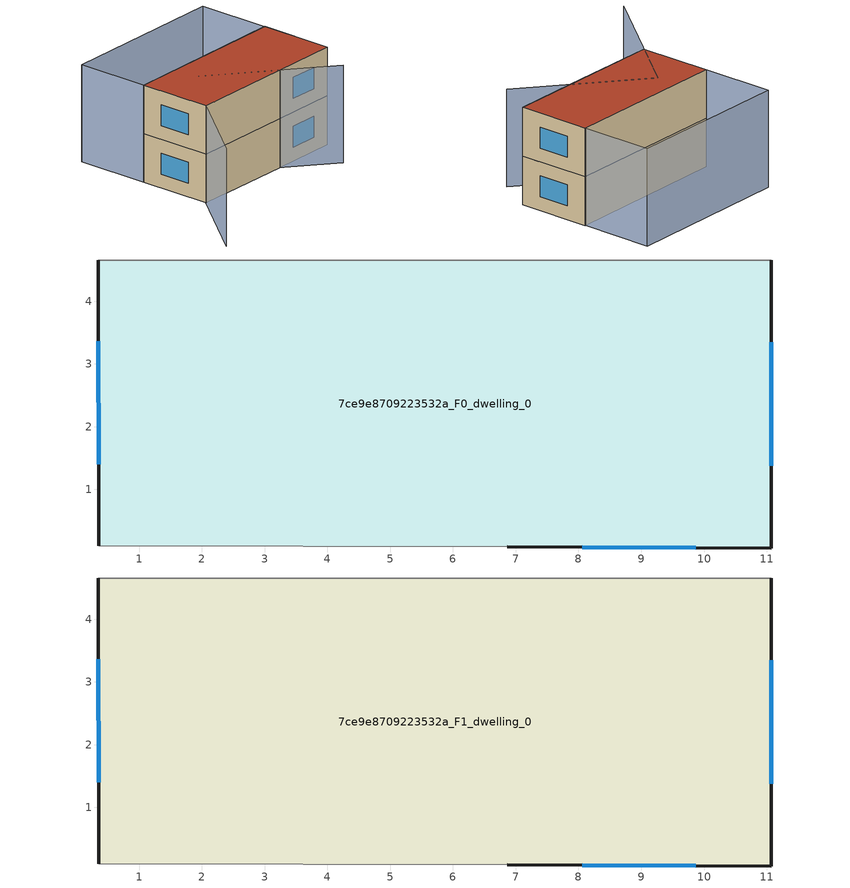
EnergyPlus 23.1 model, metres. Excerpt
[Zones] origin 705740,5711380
7ce9e8709223532a_F0_dwelling_0
 floor ground (EU_floor_Construction): 11.07,4.66 11.07,0.07 6.86,0.09 0.36,0.1 0.35,4.66 z0
 wall outside (EU_wall_Construction): 0.35,4.66 0.36,0.1 / 6.86,0.09 11.07,0.07 11.07,4.66 z0:3
 wall adiabatic (EU_wall_Construction): 11.07,4.66 0.35,4.66 / 0.36,0.1 6.86,0.09 z0:3
 window (EU_Window_Construction): 0.35,3.36 0.36,1.4 / 11.07,1.38 11.07,3.35 / 8.06,0.08 9.87,0.07 z0.85:2.15
7ce9e8709223532a_F1_dwelling_0
 floor to 7ce9e8709223532a_F0_dwelling_0 (EU_floor_Construction): 11.07,4.66 11.07,0.07 6.86,0.09 0.36,0.1 0.35,4.66 z3
 wall outside (EU_wall_Construction): 0.35,4.66 0.36,0.1 / 6.86,0.09 11.07,0.07 11.07,4.66 z3:6
 wall adiabatic (EU_wall_Construction): 11.07,4.66 0.35,4.66 / 0.36,0.1 6.86,0.09 z3:6
 window (EU_Window_Construction): 0.35,3.36 0.36,1.4 / 11.07,1.38 11.07,3.35 / 8.06,0.08 9.87,0.07 z3.85:5.15
 roof outside (EU_roof_Construction): 11.07,0.07 11.07,4.66 0.35,4.66 0.36,0.1 6.86,0.09 z6
shading: -3.59,-4.65 3.01,3.29 / 3.01,3.29 9.67,-2.25 / 0.35,4.66 0.35,9.2 / 0.35,9.2 11.07,9.19 / 11.07,9.19 11.07,4.65 / 11.07,4.65 0.35,4.66 z0:6
[Building]
EU S2 Campaign: North Axis=0; Terrain=City; Solar Distribution=FullExterior
[Site:Location]
London: Latitude=51.5; Longitude=-0.5; Time Zone=0; Elevation=25
[SizingPeriod:WeatherFileDays]
AnnualSizingPeriod: Begin Month=1; Begin Day of Month=1; End Month=12; End Day of Month=31; Day of Week for Start Day=Monday; Use Weather File Daylight Saving Period=No; Use Weather File Rain and Snow Indicators=No
[MATERIAL]
EU_InternalMass_Material: Roughness=MediumRough; Thickness=0.1; Conductivity=1; Density=1800; Specific Heat=900; Thermal Absorptance=0.9; Solar Absorptance=0.7; Visible Absorptance=0.7
[MATERIAL:NOMASS] Roughness=MediumRough; Thermal Absorptance=0.9; Solar Absorptance=0.7; Visible Absorptance=0.7
Name | Thermal Resistance
EU_wall_NoMass | 0.71061
EU_roof_NoMass | 2.41608
EU_floor_NoMass | 1.75078
[WINDOWMATERIAL:SIMPLEGLAZINGSYSTEM]
EU_Window_SimpleGlazing: UFactor=2.64892; Solar Heat Gain Coefficient=0.76; Visible Transmittance=0.76
[CONSTRUCTION]
EU_wall_Construction: EU_wall_NoMass
EU_roof_Construction: EU_roof_NoMass
EU_floor_Construction: EU_floor_NoMass
EU_Window_Construction: EU_Window_SimpleGlazing
EU_InternalMass_Construction: EU_InternalMass_Material
[ZONE] Type=1; Multiplier=1; Ceiling Height=autocalculate; Volume=146.846; Floor Area=autocalculate; Part of Total Floor Area=Yes
7ce9e8709223532a_F0_dwelling_0; 7ce9e8709223532a_F1_dwelling_0
[INTERNALMASS] Construction=EU_InternalMass_Construction; Surface Area=48.9489
Name | Zone or ZoneList
7ce9e8709223532a_F0_dwelling_0_EU_InternalMass | 7ce9e8709223532a_F0_dwelling_0
7ce9e8709223532a_F1_dwelling_0_EU_InternalMass | 7ce9e8709223532a_F1_dwelling_0
[OTHEREQUIPMENT] Fuel Type=Electricity; Design Level Calculation Method=Watts/Area; Power per Zone Floor Area=1; Fraction Latent=0; Fraction Radiant=0; Fraction Lost=0; Carbon Dioxide Generation Rate=0; EndUse Subcategory=EU_Step8_InternalGains
Name | Zone or ZoneList or Space or SpaceList | Schedule
EU_Step8_InternalGain_7ce9e8709223532a_F0_dwelling_0_f000 | 7ce9e8709223532a_F0_dwelling_0 | EU_Step8_GainSchedule_7ce9e8709223532a_F0_dwelling_0_f000
EU_Step8_InternalGain_7ce9e8709223532a_F1_dwelling_0_f000 | 7ce9e8709223532a_F1_dwelling_0 | EU_Step8_GainSchedule_7ce9e8709223532a_F1_dwelling_0_f000
[ZONEVENTILATION:DESIGNFLOWRATE] Schedule=EU_AlwaysOn; Design Flow Rate Calculation Method=AirChanges/Hour; Air Changes per Hour=0.496673; Ventilation Type=Natural; Fan Pressure Rise=0; Fan Total Efficiency=1; Constant Term Coefficient=1; Temperature Term Coefficient=0; Velocity Term Coefficient=0; Velocity Squared Term Coefficient=0; Minimum Indoor Temperature=-100; Maximum Indoor Temperature=100; Delta Temperature=-100; Minimum Outdoor Temperature=-100; Maximum Outdoor Temperature=100; Maximum Wind Speed=40
Name | Zone or ZoneList or Space or SpaceList
EU_ConstantAir_7ce9e8709223532a_F0_dwelling_0 | 7ce9e8709223532a_F0_dwelling_0
EU_ConstantAir_7ce9e8709223532a_F1_dwelling_0 | 7ce9e8709223532a_F1_dwelling_0
[HVACTEMPLATE:THERMOSTAT] Constant Heating Setpoint=20; Constant Cooling Setpoint=50
EU_HeatOnly_7ce9e8709223532a_F0_dwelling_0; EU_HeatOnly_7ce9e8709223532a_F1_dwelling_0
[HVACTEMPLATE:ZONE:IDEALLOADSAIRSYSTEM] System Availability Schedule=EU_AlwaysOn; Maximum Heating Supply Air Temperature=50; Minimum Cooling Supply Air Temperature=13; Maximum Heating Supply Air Humidity Ratio=0.0156; Minimum Cooling Supply Air Humidity Ratio=0.0077; Heating Limit=NoLimit; Cooling Limit=NoLimit; Heating Availability Schedule=EU_AlwaysOn; Cooling Availability Schedule=EU_CoolingOff; Dehumidification Control Type=ConstantSensibleHeatRatio; Cooling Sensible Heat Ratio=0.7; Dehumidification Setpoint=60; Humidification Control Type=None; Humidification Setpoint=30; Outdoor Air Method=None; Outdoor Air Flow Rate per Person=0.00944; Outdoor Air Flow Rate per Zone Floor Area=0; Outdoor Air Flow Rate per Zone=0; Demand Controlled Ventilation Type=None; Outdoor Air Economizer Type=NoEconomizer; Heat Recovery Type=None; Sensible Heat Recovery Effectiveness=0.7; Latent Heat Recovery Effectiveness=0.65
Name | Template Thermostat
7ce9e8709223532a_F0_dwelling_0 | EU_HeatOnly_7ce9e8709223532a_F0_dwelling_0
7ce9e8709223532a_F1_dwelling_0 | EU_HeatOnly_7ce9e8709223532a_F1_dwelling_0
[SIZING:ZONE] Zone Cooling Design Supply Air Temperature Input Method=SupplyAirTemperature; Zone Cooling Design Supply Air Temperature=13; Zone Heating Design Supply Air Temperature Input Method=SupplyAirTemperature; Zone Heating Design Supply Air Temperature=50; Zone Cooling Design Supply Air Humidity Ratio=0.008; Zone Heating Design Supply Air Humidity Ratio=0.008; Cooling Design Air Flow Method=DesignDay; Cooling Design Air Flow Rate=0; Cooling Minimum Air Flow per Zone Floor Area=0.000762; Cooling Minimum Air Flow=0; Cooling Minimum Air Flow Fraction=0.2; Heating Design Air Flow Method=DesignDay; Heating Design Air Flow Rate=0; Heating Maximum Air Flow per Zone Floor Area=0.002032; Heating Maximum Air Flow=0.141576; Heating Maximum Air Flow Fraction=0.3; Account for Dedicated Outdoor Air System=No; Dedicated Outdoor Air System Control Strategy=NeutralSupplyAir; Dedicated Outdoor Air Low Setpoint Temperature for Design=autosize; Dedicated Outdoor Air High Setpoint Temperature for Design=autosize; Zone Load Sizing Method=Sensible Load Only No Latent Load; Zone Latent Cooling Design Supply Air Humidity Ratio Input Method=HumidityRatioDifference; Zone Cooling Design Supply Air Humidity Ratio Difference=0.005; Zone Latent Heating Design Supply Air Humidity Ratio Input Method=HumidityRatioDifference; Zone Humidification Design Supply Air Humidity Ratio Difference=0.005
7ce9e8709223532a_F0_dwelling_0; 7ce9e8709223532a_F1_dwelling_0
[SCHEDULE:CONSTANT]
Name | Hourly Value
EU_AlwaysOn | 1
EU_CoolingOff | 0
[SCHEDULE:FILE] Column Number=1; Rows to Skip at Top=0; Number of Hours of Data=8760; Column Separator=Comma; Interpolate to Timestep=No; Minutes per Item=60; Adjust Schedule for Daylight Savings=Yes
Name | File
EU_Step8_GainSchedule_7ce9e8709223532a_F0_dwelling_0_f000 | ../../schedules/7ce9e8709223532a/7ce9e8709223532a_F0_dwelling_0_f000_gain.csv
EU_Step8_GainSchedule_7ce9e8709223532a_F1_dwelling_0_f000 | ../../schedules/7ce9e8709223532a/7ce9e8709223532a_F1_dwelling_0_f000_gain.csv
